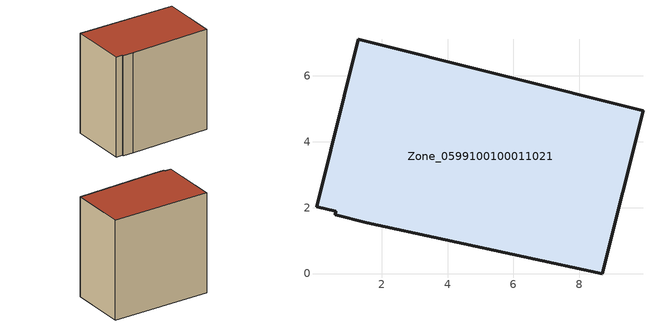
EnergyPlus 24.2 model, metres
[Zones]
Zone_0599100100011021
 floor ground (C_G): 8.69,0 1.54,1.54 0.6,1.78 0.61,1.9 0.02,2.03 1.29,7.11 9.93,4.94 z3.79
 wall outside (C_F): 1.54,1.54 8.69,0 9.93,4.94 1.29,7.11 0.02,2.03 0.61,1.9 0.6,1.78 1.54,1.54 z3.79:12.84
 roof outside (C_R): 1.29,7.11 0.02,2.03 0.61,1.9 0.6,1.78 1.54,1.54 8.69,0 9.93,4.94 z12.84
[BUILDING]
Pand.0599100100011021: North Axis=0; Terrain=City; Loads Convergence Tolerance Value=0.04; Temperature Convergence Tolerance Value=0.4; Solar Distribution=FullExterior; Maximum Number of Warmup Days=25; Minimum Number of Warmup Days=1
[Site:Location]
Rotterdam.The.Hague.AP_ZH_NLD Design_Conditions: Latitude=51.96; Longitude=4.45; Time Zone=1; Elevation=-4.5
[SITE:GROUNDTEMPERATURE:BUILDINGSURFACE]
18, 18, 18, 18, 18, 18, 18, 18, 18, 18, 18, 18
[MATERIAL] Thermal Absorptance=0.9; Solar Absorptance=0.7; Visible Absorptance=0.7
Name | Roughness | Thickness | Conductivity | Density | Specific Heat
G.TI.2015-2018 | MediumSmooth | 0.15 | 0.0428571 | 540 | 1210
F.TI.2015-2018 | Rough | 0.3 | 0.0666667 | 1920 | 840
R.TI.2015-2018 | MediumRough | 0.2 | 0.0333333 | 1500 | 1000
[CONSTRUCTION]
C_G: G.TI.2015-2018
C_F: F.TI.2015-2018
C_R: R.TI.2015-2018
[ZONE]
Zone_0599100100011021: Type=1; Multiplier=1; Ceiling Height=Autocalculate; Volume=Autocalculate; Floor Area=autocalculate; Part of Total Floor Area=Yes
[ZONEINFILTRATION:DESIGNFLOWRATE]
Infil_Zone_0599100100011021: Zone or ZoneList or Space or SpaceList=Zone_0599100100011021; Schedule=AlwaysOn; Design Flow Rate Calculation Method=Flow/Area; Flow Rate per Floor Area=0.0015; Constant Term Coefficient=1; Temperature Term Coefficient=0; Velocity Term Coefficient=0; Velocity Squared Term Coefficient=0
[HVACTEMPLATE:ZONE:IDEALLOADSAIRSYSTEM]
Zone_0599100100011021: Maximum Heating Supply Air Temperature=50; Minimum Cooling Supply Air Temperature=13; Maximum Heating Supply Air Humidity Ratio=0.0156; Minimum Cooling Supply Air Humidity Ratio=0.0077; Heating Limit=NoLimit; Cooling Limit=NoLimit; Dehumidification Control Type=ConstantSensibleHeatRatio; Cooling Sensible Heat Ratio=0.7; Dehumidification Setpoint=60; Humidification Control Type=None; Humidification Setpoint=30; Outdoor Air Method=None; Outdoor Air Flow Rate per Person=0.00944; Outdoor Air Flow Rate per Zone Floor Area=0; Outdoor Air Flow Rate per Zone=0; Demand Controlled Ventilation Type=None; Outdoor Air Economizer Type=NoEconomizer; Heat Recovery Type=None; Sensible Heat Recovery Effectiveness=0.7; Latent Heat Recovery Effectiveness=0.65
[ZONECONTROL:THERMOSTAT]
ThermostatControl_Zone_0599100100011021: Zone or ZoneList=Zone_0599100100011021; Control Type Schedule=DualSetpointControlType; Control 1=Thermostat_Zone_0599100100011021; Temperature Difference Between Cutout And Setpoint=0
[THERMOSTATSETPOINT:DUALSETPOINT]
Thermostat_Zone_0599100100011021: Heating Setpoint Temperature Schedule=HeatingSetpoint_Zone_0599100100011021; Cooling Setpoint Temperature Schedule=CoolingSetpoint_Zone_0599100100011021
[SCHEDULE:COMPACT]
HeatingSetpoint_Zone_0599100100011021: Through: 12/31, For: AllDays, Until: 24:00, 21
CoolingSetpoint_Zone_0599100100011021: Through: 12/31, For: AllDays, Until: 24:00, 24
DualSetpointControlType: Through: 12/31, For: AllDays, Until: 24:00, 4
AlwaysOn: Through: 12/31, For: AllDays, Until: 24:00, 1
